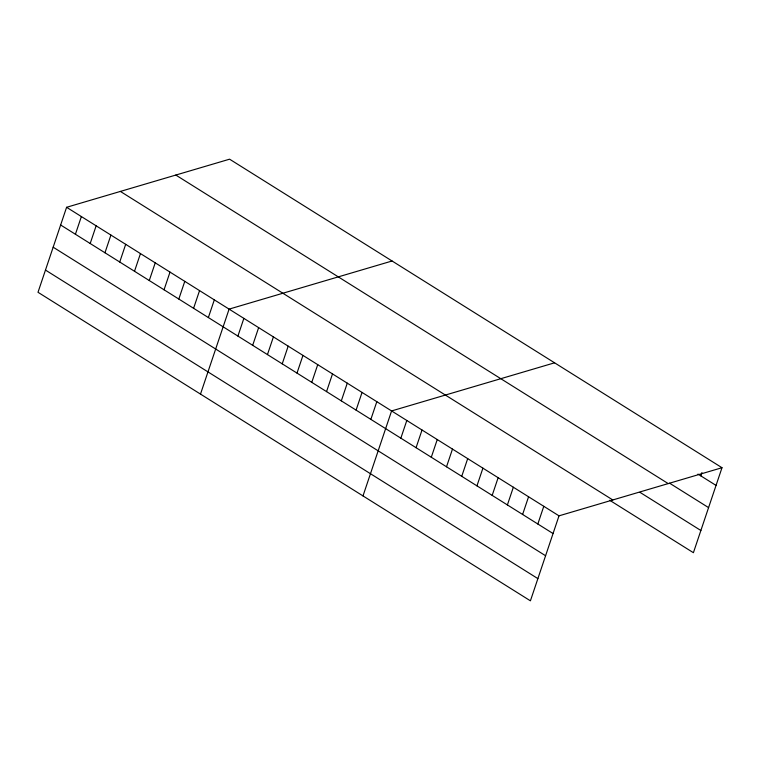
<?xml version="1.0" encoding="UTF-8"?>
<svg xmlns="http://www.w3.org/2000/svg" width="760" height="760" viewBox="0 0 760 760"><rect width="100%" height="100%" fill="white"/><g stroke="black" fill="none" stroke-linecap="round" stroke-linejoin="round"><path stroke-width="1.14" d="M722 467.713L229.586 159.182L66.595 207.299L38 292.286L530.413 600.818L559.008 515.841L722 467.713L693.405 552.7L609.691 500.251M75.421 234.251L81.368 216.562M90.193 243.513L96.14 225.815M104.965 252.766L110.912 235.068M119.738 262.019L125.685 244.33M134.511 271.282L140.457 253.583M149.273 280.535L155.23 262.837M164.046 289.788L170.002 272.099M178.818 299.05L184.775 281.352M193.591 308.303L199.548 290.605M208.364 317.556L214.32 299.867M200.498 394.098L229.093 309.12L392.084 260.993M237.909 336.072L243.865 318.373M252.681 345.325L258.637 327.636M267.453 354.587L273.41 336.889M282.226 363.841L288.183 346.142M296.998 373.094L302.955 355.404M311.771 382.356L317.727 364.658M326.543 391.609L332.5 373.91M341.316 400.862L347.272 383.173M356.088 410.124L362.045 392.426M370.861 419.377L376.817 401.679M362.995 495.919L391.59 410.941L554.582 362.815M400.852 438.168L406.809 420.47M416.072 447.706L422.028 430.008M431.3 457.244L437.247 439.546M446.519 466.783L452.476 449.084M461.738 476.32L467.695 458.622M476.957 485.849L482.913 468.16M492.176 495.387L498.132 477.698M507.395 504.925L513.351 487.226M522.614 514.463L528.57 496.764M537.833 524.001L543.789 506.303M700.825 475.874L701.945 472.558M697.975 474.088L716.043 485.412M669.569 483.18L708.577 507.613M175.807 175.056L668.211 483.597M639.996 492.347L700.872 530.499M120.384 191.425L612.797 499.956M66.595 207.299L559.008 515.841M60.648 224.998L553.052 533.539M53.171 247.199L545.585 555.74M45.476 270.076L537.88 578.616"/></g></svg>
